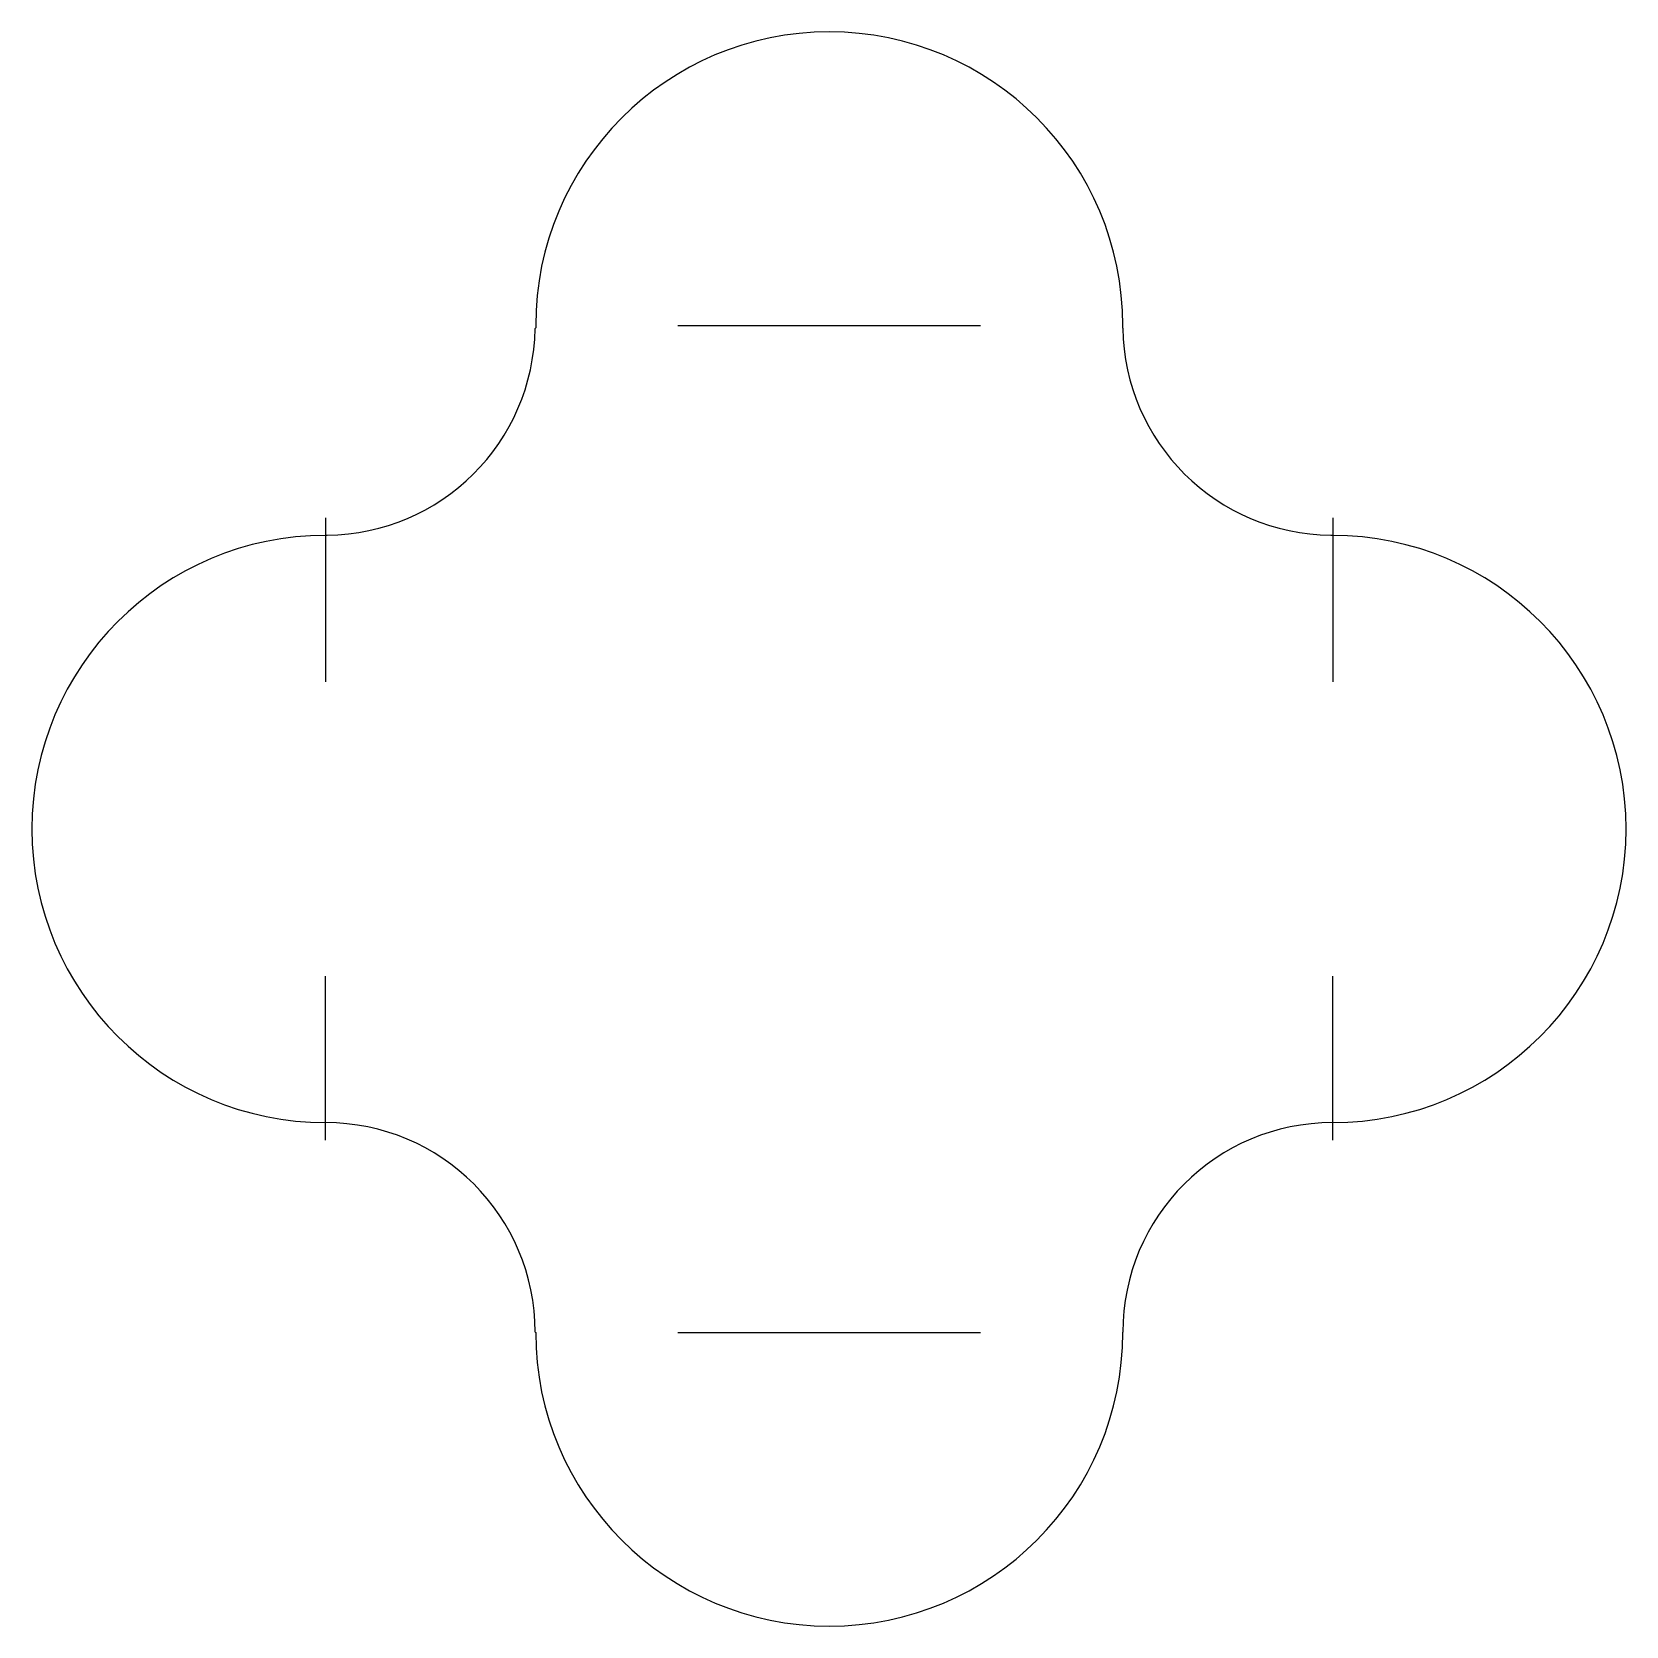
# Model space of a CAD drawing. Header units: millimetres. Extents: x 0 to 90, y 0 to 90.
import ezdxf

# ---------------------------------------------------------------- set-up
doc = ezdxf.new("R2010")
doc.units = ezdxf.units.MM
doc.layers.add('CUT', color=7, linetype='Continuous')
doc.layers.add('SLIT', color=1, linetype='Continuous')

msp = doc.modelspace()

# ---------------------------------------------------------------- linework, layer by layer
at = {"layer": 'CUT'}
for p, q in [((28.445, 73.296), (28.408, 73.258)), ((61.592, 73.278), (61.584, 73.286)), ((16.678, 61.591), (16.658, 61.571)), ((73.352, 61.571), (73.333, 61.59)), ((16.573, 28.427), (16.579, 28.427)), ((16.579, 28.427), (16.579, 28.427)), ((73.427, 28.427), (73.432, 28.427)), ((73.432, 28.427), (73.432, 28.427)), ((28.412, 16.598), (28.441, 16.568)), ((61.588, 16.579), (61.588, 16.588)), ((61.588, 16.573), (61.588, 16.579)), ((61.588, 16.579), (61.588, 16.579))]:
    msp.add_line(p, q, dxfattribs=at)
for centre, radius, start, end in [((45.015, 73.427), 16.573, 90, 180), ((45.015, 73.427), 16.573, 0, 90), ((16.575, 73.424), 11.834, 270.4996, 359.19753), ((47.411, 73.427), 18.97, 180, 180.39333), ((44.934, 73.427), 16.65, 359.51548, 0), ((73.426, 73.425), 11.835, 180.71283, 269.55106), ((16.573, 45), 16.574, 90, 180), ((16.573, 55.578), 5.993, 89.19022, 90), ((73.427, 56.995), 4.578, 90, 90.92779), ((73.427, 45), 16.573, 0, 90), ((16.573, 45), 16.573, 180, 270), ((73.426, 45), 16.573, 270.02004, 0), ((16.573, 16.588), 11.838, 0.04649, 89.97193), ((73.427, 16.588), 11.838, 90, 180), ((45.015, 16.574), 16.574, 180.02004, 270), ((45.015, 16.573), 16.573, 270, 0)]:
    msp.add_arc(centre, radius, start, end, dxfattribs=at)
at = {"layer": 'SLIT'}
for p, q in [((36.46, 73.43), (53.56, 73.43)), ((16.58, 62.573), (16.58, 53.3)), ((73.44, 62.573), (73.44, 53.3)), ((16.58, 27.426), (16.58, 36.7)), ((73.44, 27.427), (73.44, 36.7)), ((36.46, 16.57), (53.56, 16.57))]:
    msp.add_line(p, q, dxfattribs=at)

doc.saveas('drawing.dxf')
